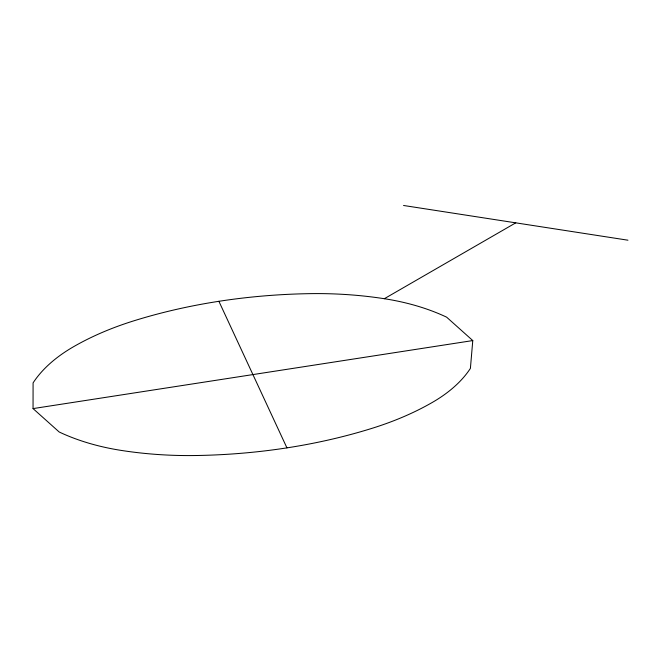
<?xml version="1.0" encoding="UTF-8"?>
<svg xmlns="http://www.w3.org/2000/svg" width="661" height="661" viewBox="0 0 661 661"><rect width="100%" height="100%" fill="white"/><g stroke="black" fill="none" stroke-linecap="round" stroke-linejoin="round"><path stroke-width="0.99" d="M33.05 408.597L33.083 382.893A176.347 101.811 0 0 1 73.396 346.81A260.112 150.171 0 0 1 133.406 320.965A392.956 226.872 0 0 1 309.976 293.649A260.112 150.171 0 0 1 384.33 298.714A166.085 95.886 0 0 1 446.638 317.173L472.78 340.572L470.401 368.384A166.085 95.886 0 0 1 432.434 402.359A260.112 150.171 0 0 1 372.424 428.204A392.956 226.872 0 0 1 195.854 455.52A260.112 150.171 0 0 1 121.5 450.455A166.085 95.886 0 0 1 59.193 431.997L33.05 408.597L472.78 340.572M384.33 298.714L515.754 222.84M403.549 205.48L627.95 240.199M218.898 301.3L286.932 447.869"/></g></svg>
